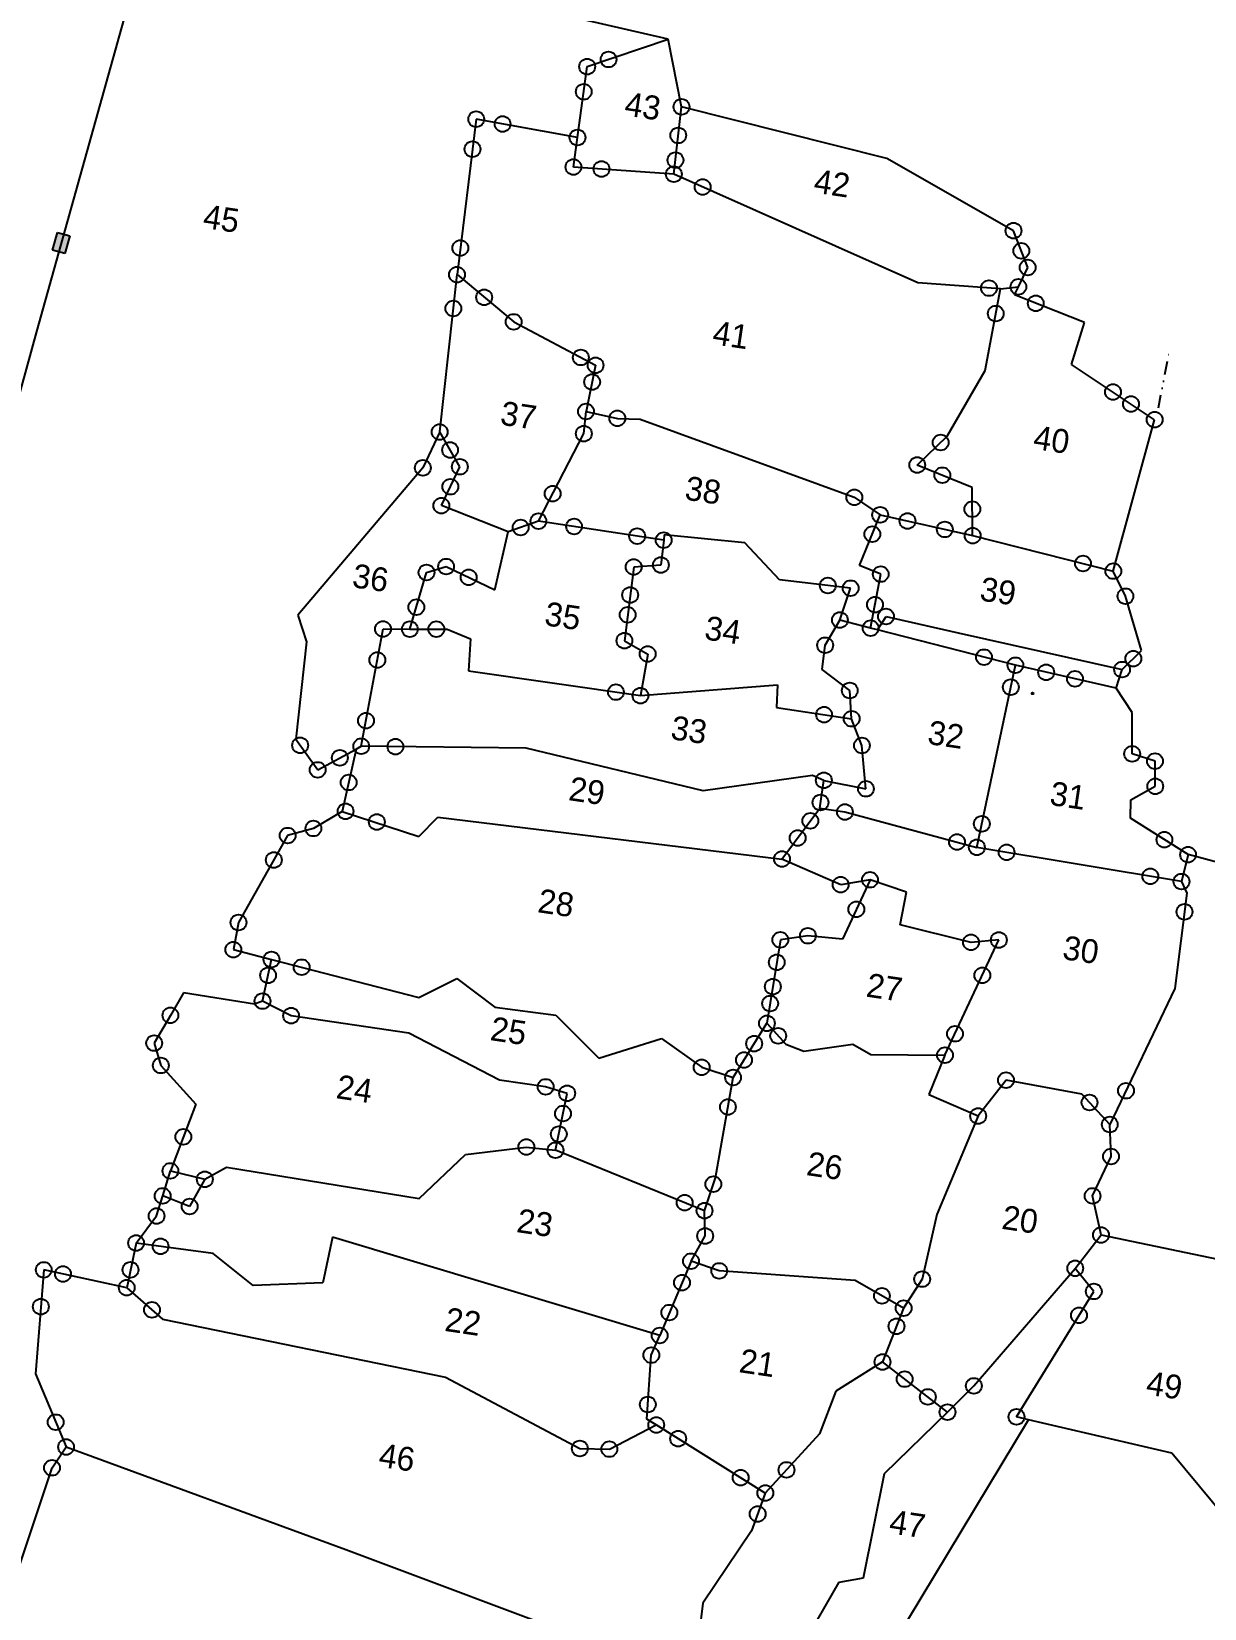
# Model space of a CAD drawing. Header units: metres. Extents: x 316978 to 319159, y 1884800 to 1887676.
# Drawn here: x 317713 to 318150, y 1886117 to 1886704 of the extents above; entities that cross this region are included whole.
import ezdxf

# ---------------------------------------------------------------- set-up
doc = ezdxf.new("R2010")
doc.units = ezdxf.units.M
doc.header["$MEASUREMENT"] = 0
doc.linetypes.add('DIVIDE', pattern=[1.25, 0.5, -0.25, 0, -0.25, 0, -0.25])
for name, color, linetype in [('POLY_PARCEL', 6, 'Continuous'), ('POLY_ROAD', 30, 'Continuous'), ('TEXT_PARCEL', 7, 'Continuous'), ('V_BOUND_LINE', 7, 'Continuous'), ('V_DIVIDE_LINE', 7, 'DIVIDE')]:
    doc.layers.add(name, color=color, linetype=linetype)
doc.styles.add('TEXT_MAP', font='')
doc.styles.get('TEXT_MAP').set_extended_font_data('Kruti Dev 050')

msp = doc.modelspace()

# ---------------------------------------------------------------- hatches: boundary and pattern name
msp.add_hatch(color=256).paths.add_polyline_path([(317720.52, 1886622.77), (317725.11, 1886621.5), (317726.95, 1886628.12), (317722.37, 1886629.4)])

# ---------------------------------------------------------------- linework, layer by layer
for p, q in [((317720.52, 1886622.77), (317722.37, 1886629.4)), ((317722.37, 1886629.4), (317726.95, 1886628.12)), ((317726.95, 1886628.12), (317725.11, 1886621.5)), ((317725.11, 1886621.5), (317720.52, 1886622.77))]:
    msp.add_line(p, q)
for centre, radius in [((317927.66, 1886693.85), 2.94), ((317919.7, 1886691.17), 2.94), ((317918.41, 1886681.81), 2.94), ((317954.82, 1886676.17), 2.94), ((317878.35, 1886671.58), 2.94), ((317888.17, 1886669.81), 2.94), ((317916.07, 1886664.76), 2.94), ((317953.62, 1886665.54), 2.94), ((317876.97, 1886660.41), 2.94), ((317952.58, 1886656.34), 2.94), ((317914.56, 1886653.76), 2.94), ((317925.01, 1886653.01), 2.94), ((317951.99, 1886651.07), 2.94), ((317962.7, 1886646.31), 2.94), ((318078.54, 1886630.02), 2.94), ((317872.41, 1886623.57), 2.94), ((318081.43, 1886622.52), 2.94), ((318083.82, 1886616.32), 2.94), ((317871.19, 1886613.66), 2.94), ((317881.3, 1886605.21), 2.94), ((318069.4, 1886608.65), 2.94), ((318080.36, 1886609.1), 2.94), ((317869.8, 1886601.04), 2.94), ((318071.93, 1886599.14), 2.94), ((318086.83, 1886602.96), 2.94), ((317892.3, 1886596.04), 2.94), ((317917.31, 1886582.8), 2.94), ((317922.82, 1886579.88), 2.94), ((317921.53, 1886573.66), 2.94), ((318115.61, 1886569.91), 2.94), ((317919.25, 1886562.65), 2.94), ((318122.33, 1886565.45), 2.94), ((317930.93, 1886560.1), 2.94), ((318131.12, 1886559.6), 2.94), ((317864.74, 1886555.02), 2.94), ((317918.43, 1886554.4), 2.94), ((318051.4, 1886551.12), 2.94), ((317868.61, 1886548.32), 2.94), ((317858.47, 1886541.66), 2.94), ((317872.23, 1886542.07), 2.94), ((318042.67, 1886542.71), 2.94), ((318052.02, 1886538.9), 2.94), ((317868.7, 1886534.62), 2.94), ((317865.37, 1886527.58), 2.94), ((317906.83, 1886532.02), 2.94), ((318019.21, 1886530.68), 2.94), ((317901.53, 1886521.81), 2.94), ((318028.87, 1886524.15), 2.94), ((318039.05, 1886521.85), 2.94), ((318063.2, 1886526.28), 2.94), ((317894.93, 1886519.43), 2.94), ((317914.81, 1886519.79), 2.94), ((317938.31, 1886516.22), 2.94), ((318025.93, 1886516.94), 2.94), ((318052.93, 1886518.72), 2.94), ((318063.3, 1886516.39), 2.94), ((317948.2, 1886514.71), 2.94), ((317867.12, 1886504.87), 2.94), ((317937.03, 1886504.7), 2.94), ((317947.16, 1886505.45), 2.94), ((318104.43, 1886506.03), 2.94), ((317859.84, 1886502.68), 2.94), ((317875.51, 1886500.88), 2.94), ((318009.34, 1886497.8), 2.94), ((318029.07, 1886502.07), 2.94), ((318115.72, 1886503.19), 2.94), ((317935.72, 1886494.29), 2.94), ((318017.86, 1886496.8), 2.94), ((318120.24, 1886493.81), 2.94), ((317856.05, 1886489.76), 2.94), ((317934.79, 1886486.88), 2.94), ((318026.94, 1886490.69), 2.94), ((318031.03, 1886486.27), 2.94), ((317843.63, 1886481.61), 2.94), ((317853.64, 1886481.56), 2.94), ((317863.47, 1886481.54), 2.94), ((318013.85, 1886484.94), 2.94), ((318025.3, 1886481.91), 2.94), ((317933.57, 1886477.25), 2.94), ((318008.37, 1886475.55), 2.94), ((317841.49, 1886470.07), 2.94), ((317942.25, 1886472.29), 2.94), ((318067.56, 1886471.09), 2.94), ((318123.19, 1886470.57), 2.94), ((318079.25, 1886468.1), 2.94), ((318090.7, 1886465.48), 2.94), ((318101.44, 1886463.02), 2.94), ((318119, 1886466.48), 2.94), ((317930.4, 1886458.1), 2.94), ((317939.54, 1886456.78), 2.94), ((318017.53, 1886458.68), 2.94), ((318077.53, 1886459.94), 2.94), ((318085.62, 1886457.6), 0.316), ((317837.29, 1886447.47), 2.94), ((318007.96, 1886449.69), 2.94), ((318018.22, 1886448.17), 2.94), ((317812.76, 1886438.25), 2.94), ((317827.54, 1886433.59), 2.94), ((317835.51, 1886437.91), 2.94), ((317848.24, 1886437.76), 2.94), ((318022.06, 1886438.21), 2.94), ((318122.74, 1886435.06), 2.94), ((317819.28, 1886429.1), 2.94), ((318131.28, 1886432.34), 2.94), ((317830.82, 1886424.44), 2.94), ((318007.86, 1886425.21), 2.94), ((318023.55, 1886422.07), 2.94), ((318131.35, 1886422.99), 2.94), ((318006.63, 1886416.95), 2.94), ((317829.67, 1886413.68), 2.94), ((317841.3, 1886409.69), 2.94), ((318002.84, 1886410.14), 2.94), ((318015.72, 1886413.43), 2.94), ((317808.08, 1886404.63), 2.94), ((317817.68, 1886407.29), 2.94), ((317998.1, 1886403.75), 2.94), ((318066.75, 1886409.02), 2.94), ((318057.46, 1886402.22), 2.94), ((318064.89, 1886400.23), 2.94), ((318075.96, 1886398.38), 2.94), ((318134.76, 1886403.09), 2.94), ((317802.93, 1886395.51), 2.94), ((317992.26, 1886395.89), 2.94), ((318143.58, 1886397.52), 2.94), ((318014.16, 1886386.32), 2.94), ((318025.07, 1886388.17), 2.94), ((318129.51, 1886389.43), 2.94), ((318141.12, 1886387.49), 2.94), ((318019.98, 1886377.15), 2.94), ((318142.26, 1886376.21), 2.94), ((317789.78, 1886372.24), 2.94), ((317991.68, 1886365.77), 2.94), ((318001.93, 1886367.31), 2.94), ((318062.71, 1886364.83), 2.94), ((318073.07, 1886365.74), 2.94), ((317787.87, 1886362.12), 2.94), ((317802.08, 1886358.46), 2.94), ((317990.33, 1886357.41), 2.94), ((317800.8, 1886352.55), 2.94), ((317813.33, 1886355.56), 2.94), ((318066.91, 1886352.56), 2.94), ((317988.86, 1886348.31), 2.94), ((317798.73, 1886342.95), 2.94), ((317987.85, 1886342.03), 2.94), ((317764.4, 1886337.64), 2.94), ((317809.37, 1886337.5), 2.94), ((317986.66, 1886334.68), 2.94), ((317758.37, 1886327.3), 2.94), ((317990.87, 1886330.02), 2.94), ((318056.73, 1886330.78), 2.94), ((317981.91, 1886327.08), 2.94), ((318053, 1886322.8), 2.94), ((317760.82, 1886318.98), 2.94), ((317962.35, 1886318.28), 2.94), ((317978.12, 1886321), 2.94), ((317904.21, 1886310.98), 2.94), ((317974.06, 1886314.5), 2.94), ((318075.75, 1886313.5), 2.94), ((317912.24, 1886308.57), 2.94), ((318106.87, 1886305.17), 2.94), ((318120.43, 1886309.55), 2.94), ((317910.69, 1886301.03), 2.94), ((317972.13, 1886303.51), 2.94), ((318065.38, 1886300.14), 2.94), ((317769.2, 1886292.37), 2.94), ((317909.11, 1886293.38), 2.94), ((318114.4, 1886296.96), 2.94), ((317897.01, 1886288.58), 2.94), ((317907.87, 1886287.38), 2.94), ((318114.88, 1886285.05), 2.94), ((317764.4, 1886279.67), 2.94), ((317777.23, 1886276.55), 2.94), ((317966.71, 1886274.75), 2.94), ((317761.54, 1886270.35), 2.94), ((318108, 1886270.35), 2.94), ((317759.25, 1886262.88), 2.94), ((317771.56, 1886266.4), 2.94), ((317956, 1886267.86), 2.94), ((317963.42, 1886264.85), 2.94), ((317751.62, 1886252.79), 2.94), ((317760.74, 1886251.57), 2.94), ((317963.66, 1886255.43), 2.94), ((318111.16, 1886255.8), 2.94), ((317958.38, 1886246.01), 2.94), ((317717.21, 1886242.79), 2.94), ((317724.37, 1886241.26), 2.94), ((317749.53, 1886242.83), 2.94), ((317968.89, 1886242.41), 2.94), ((318044.51, 1886239.36), 2.94), ((318101.54, 1886243.35), 2.94), ((317748.13, 1886236.16), 2.94), ((317955.02, 1886238.04), 2.94), ((318108.45, 1886234.77), 2.94), ((317716.12, 1886229.11), 2.94), ((317757.52, 1886227.9), 2.94), ((318029.51, 1886233.11), 2.94), ((318037.59, 1886228.54), 2.94), ((317950.31, 1886226.88), 2.94), ((318034.93, 1886221.78), 2.94), ((318102.96, 1886225.87), 2.94), ((317946.71, 1886218.35), 2.94), ((317943.58, 1886211.05), 2.94), ((318029.71, 1886208.49), 2.94), ((318037.99, 1886202.1), 2.94), ((318063.76, 1886199.56), 2.94), ((317942.27, 1886192.62), 2.94), ((318046.6, 1886195.45), 2.94), ((318053.93, 1886189.79), 2.94), ((318079.64, 1886188.02), 2.94), ((317721.67, 1886186.02), 2.94), ((317945.43, 1886185.01), 2.94), ((317725.53, 1886176.8), 2.94), ((317916.95, 1886176.23), 2.94), ((317927.96, 1886176.02), 2.94), ((317953.59, 1886179.92), 2.94), ((317720.3, 1886169.06), 2.94), ((317976.9, 1886165.37), 2.94), ((317993.95, 1886168.25), 2.94), ((317986.06, 1886159.65), 2.94), ((317983.2, 1886151.83), 2.94)]:
    msp.add_circle(centre, radius)
at = {"layer": 'POLY_PARCEL'}
for p, q in [((317919.7, 1886691.17), (317949.83, 1886701.34)), ((317916.07, 1886664.76), (317919.7, 1886691.17)), ((317878.35, 1886671.58), (317871.19, 1886613.66)), ((317916.07, 1886664.76), (317878.35, 1886671.58)), ((317951.99, 1886651.07), (317954.82, 1886676.17)), ((317914.56, 1886653.76), (317916.07, 1886664.76)), ((317951.99, 1886651.07), (317914.56, 1886653.76)), ((318042.93, 1886610.64), (317951.99, 1886651.07)), ((317864.74, 1886555.02), (317871.19, 1886613.66)), ((317871.19, 1886613.66), (317892.3, 1886596.04)), ((318073.67, 1886608.33), (318042.93, 1886610.64)), ((318067.93, 1886577.95), (318073.67, 1886608.33)), ((318073.67, 1886608.33), (318080.36, 1886609.1)), ((317892.3, 1886596.04), (317922.82, 1886579.88)), ((317922.82, 1886579.88), (317919.25, 1886562.65)), ((318053.88, 1886553.5), (318067.93, 1886577.95)), ((317918.43, 1886554.4), (317919.25, 1886562.65)), ((317919.25, 1886562.65), (317930.93, 1886560.1)), ((317930.93, 1886560.1), (317939.49, 1886559.85)), ((317939.49, 1886559.85), (318019.21, 1886530.68)), ((317864.74, 1886555.02), (317858.47, 1886541.66)), ((317872.23, 1886542.07), (317864.74, 1886555.02)), ((317901.53, 1886521.81), (317918.43, 1886554.4)), ((318042.67, 1886542.71), (318053.88, 1886553.5)), ((317865.37, 1886527.58), (317872.23, 1886542.07)), ((318063.11, 1886534.38), (318042.67, 1886542.71)), ((317858.47, 1886541.66), (317811.87, 1886486.73)), ((318019.21, 1886530.68), (318028.87, 1886524.15)), ((318063.3, 1886516.39), (318063.11, 1886534.38)), ((317890.3, 1886517.76), (317865.37, 1886527.58)), ((318021.17, 1886505.29), (318028.87, 1886524.15)), ((318028.87, 1886524.15), (318063.3, 1886516.39)), ((317901.53, 1886521.81), (317890.3, 1886517.76)), ((317948.2, 1886514.71), (317901.53, 1886521.81)), ((317885.27, 1886496.26), (317890.3, 1886517.76)), ((317948.2, 1886514.71), (317947.16, 1886505.45)), ((317948.42, 1886516.69), (317948.2, 1886514.71)), ((317978.44, 1886513.66), (317948.42, 1886516.69)), ((317991.33, 1886499.92), (317978.44, 1886513.66)), ((318063.3, 1886516.39), (318115.72, 1886503.19)), ((317853.64, 1886481.56), (317859.84, 1886502.68)), ((317859.84, 1886502.68), (317867.12, 1886504.87)), ((317867.12, 1886504.87), (317885.27, 1886496.26)), ((317937.03, 1886504.7), (317933.57, 1886477.25)), ((317947.16, 1886505.45), (317937.03, 1886504.7)), ((318029.07, 1886502.07), (318021.17, 1886505.29)), ((318025.3, 1886481.91), (318029.07, 1886502.07)), ((318017.86, 1886496.8), (317991.33, 1886499.92)), ((318013.85, 1886484.94), (318017.86, 1886496.8)), ((317811.87, 1886486.73), (317815.11, 1886476.86)), ((318008.37, 1886475.55), (318013.85, 1886484.94)), ((318025.3, 1886481.91), (318013.85, 1886484.94)), ((317835.51, 1886437.91), (317843.63, 1886481.61)), ((317843.63, 1886481.61), (317853.64, 1886481.56)), ((317853.64, 1886481.56), (317867.54, 1886481.54)), ((317867.54, 1886481.54), (317876.22, 1886478)), ((317876.22, 1886478), (317875.48, 1886466.07)), ((317933.57, 1886477.25), (317942.25, 1886472.29)), ((318027.82, 1886481.24), (318025.3, 1886481.91)), ((317815.11, 1886476.86), (317811.15, 1886440.51)), ((317942.25, 1886472.29), (317939.54, 1886456.78)), ((318007.24, 1886466.53), (318008.37, 1886475.55)), ((317875.48, 1886466.07), (317939.54, 1886456.78)), ((318017.53, 1886458.68), (318007.24, 1886466.53)), ((318064.89, 1886400.23), (318079.25, 1886468.1)), ((317939.54, 1886456.78), (317990.65, 1886460.83)), ((317990.65, 1886460.83), (317990.2, 1886452.32)), ((318018.22, 1886448.17), (318017.53, 1886458.68)), ((317990.2, 1886452.32), (318018.22, 1886448.17)), ((318022.06, 1886438.21), (318018.22, 1886448.17)), ((317811.15, 1886440.51), (317819.28, 1886429.1)), ((317819.28, 1886429.1), (317833.56, 1886436.85)), ((317833.56, 1886436.85), (317828.44, 1886413.66)), ((317833.56, 1886436.85), (317835.51, 1886437.91)), ((317896.96, 1886437.17), (317835.51, 1886437.91)), ((317962.9, 1886421.27), (317896.96, 1886437.17)), ((318023.55, 1886422.07), (318022.06, 1886438.21)), ((318003.64, 1886427.06), (317962.9, 1886421.27)), ((318007.86, 1886425.21), (318003.64, 1886427.06)), ((318006.32, 1886414.83), (318007.86, 1886425.21)), ((318007.86, 1886425.21), (318023.55, 1886422.07)), ((317828.44, 1886413.66), (317817.68, 1886407.29)), ((317828.44, 1886413.66), (317856.91, 1886404.33)), ((317992.26, 1886395.89), (318006.32, 1886414.83)), ((318006.32, 1886414.83), (318015.72, 1886413.43)), ((318015.72, 1886413.43), (318064.89, 1886400.23)), ((317817.68, 1886407.29), (317808.08, 1886404.63)), ((317856.91, 1886404.33), (317864.1, 1886411.43)), ((317864.1, 1886411.43), (317992.26, 1886395.89)), ((317808.08, 1886404.63), (317789.78, 1886372.24)), ((318014.16, 1886386.32), (317992.26, 1886395.89)), ((318141.12, 1886387.49), (318064.89, 1886400.23)), ((318143.58, 1886397.52), (318141.12, 1886387.49)), ((318025.07, 1886388.17), (318014.16, 1886386.32)), ((318025.07, 1886388.17), (318014.83, 1886366.01)), ((318038.69, 1886383.5), (318025.07, 1886388.17)), ((318036.28, 1886371.4), (318038.69, 1886383.5)), ((318143.13, 1886383.11), (318138.69, 1886347.64)), ((318141.12, 1886387.49), (318143.13, 1886383.11)), ((317789.78, 1886372.24), (317787.87, 1886362.12)), ((318062.71, 1886364.83), (318036.28, 1886371.4)), ((317991.68, 1886365.77), (317986.66, 1886334.68)), ((318001.93, 1886367.31), (317991.68, 1886365.77)), ((318014.83, 1886366.01), (318001.93, 1886367.31)), ((318053, 1886322.8), (318073.07, 1886365.74)), ((318073.07, 1886365.74), (318062.71, 1886364.83)), ((317787.87, 1886362.12), (317802.08, 1886358.46)), ((317798.73, 1886342.95), (317802.08, 1886358.46)), ((317802.08, 1886358.46), (317857.01, 1886344.31)), ((317857.01, 1886344.31), (317871.15, 1886351.4)), ((317871.15, 1886351.4), (317885.31, 1886340.73)), ((317769.34, 1886346.09), (317764.4, 1886337.64)), ((317795.69, 1886341.77), (317769.34, 1886346.09)), ((317798.73, 1886342.95), (317795.69, 1886341.77)), ((317809.37, 1886337.5), (317798.73, 1886342.95)), ((318138.69, 1886347.64), (318114.4, 1886296.96)), ((317764.4, 1886337.64), (317758.37, 1886327.3)), ((317853.19, 1886331), (317809.37, 1886337.5)), ((317885.31, 1886340.73), (317907.98, 1886337.77)), ((317907.98, 1886337.77), (317924.01, 1886321.72)), ((317887, 1886313.53), (317853.19, 1886331)), ((317974.06, 1886314.5), (317986.66, 1886334.68)), ((317986.66, 1886334.68), (317993.69, 1886326.9)), ((317758.37, 1886327.3), (317760.82, 1886318.98)), ((317924.01, 1886321.72), (317947.39, 1886329.07)), ((317947.39, 1886329.07), (317962.35, 1886318.28)), ((317993.69, 1886326.9), (318000.46, 1886324.26)), ((318000.46, 1886324.26), (318018.63, 1886326.87)), ((318018.63, 1886326.87), (318025.42, 1886323.01)), ((317760.82, 1886318.98), (317773.82, 1886304.6)), ((318025.42, 1886323.01), (318053, 1886322.8)), ((318053, 1886322.8), (318046.95, 1886308.18)), ((317904.21, 1886310.98), (317887, 1886313.53)), ((317962.35, 1886318.28), (317974.06, 1886314.5)), ((317967.49, 1886277.11), (317974.06, 1886314.5)), ((318075.75, 1886313.5), (318065.38, 1886300.14)), ((318104.02, 1886308.29), (318075.75, 1886313.5)), ((317912.24, 1886308.57), (317904.21, 1886310.98)), ((317907.87, 1886287.38), (317912.24, 1886308.57)), ((318046.95, 1886308.18), (318065.38, 1886300.14)), ((318114.4, 1886296.96), (318104.02, 1886308.29)), ((317773.82, 1886304.6), (317764.4, 1886279.67)), ((318065.38, 1886300.14), (318049.92, 1886263.45)), ((318114.88, 1886285.05), (318114.4, 1886296.96)), ((317857.15, 1886269.39), (317874.31, 1886285.82)), ((317874.31, 1886285.82), (317897.01, 1886288.58)), ((317897.01, 1886288.58), (317907.87, 1886287.38)), ((317963.42, 1886264.85), (317907.87, 1886287.38)), ((318108, 1886270.35), (318114.88, 1886285.05)), ((317761.54, 1886270.37), (317764.4, 1886279.67)), ((317764.4, 1886279.67), (317777.23, 1886276.55)), ((317777.23, 1886276.55), (317785.26, 1886281.07)), ((317785.26, 1886281.07), (317857.15, 1886269.39)), ((317777.23, 1886276.55), (317771.56, 1886266.4)), ((317963.42, 1886264.85), (317967.49, 1886277.11)), ((317759.25, 1886262.88), (317761.54, 1886270.37)), ((317771.56, 1886266.4), (317761.54, 1886270.37)), ((318111.16, 1886255.8), (318108, 1886270.35)), ((317751.62, 1886252.79), (317759.25, 1886262.88)), ((317963.66, 1886255.43), (317963.42, 1886264.85)), ((318049.92, 1886263.45), (318044.51, 1886239.36)), ((317824.75, 1886255.01), (317821.2, 1886237.98)), ((317946.71, 1886218.35), (317824.75, 1886255.01)), ((317958.38, 1886246.01), (317963.66, 1886255.43)), ((318101.54, 1886243.35), (318111.16, 1886255.8)), ((318111.16, 1886255.8), (318167.11, 1886244.24)), ((317751.62, 1886252.79), (317748.13, 1886236.16)), ((317780.29, 1886248.95), (317751.62, 1886252.79)), ((317795.28, 1886236.93), (317780.29, 1886248.95)), ((317717.21, 1886242.79), (317714.13, 1886204.06)), ((317748.13, 1886236.16), (317717.21, 1886242.79)), ((317958.38, 1886246.01), (317946.71, 1886218.35)), ((317968.89, 1886242.41), (317958.38, 1886246.01)), ((318019.48, 1886238.78), (317968.89, 1886242.41)), ((318063.76, 1886199.56), (318101.54, 1886243.35)), ((318108.45, 1886234.77), (318101.54, 1886243.35)), ((317821.2, 1886237.98), (317795.28, 1886236.93)), ((318037.59, 1886228.54), (318019.48, 1886238.78)), ((318044.51, 1886239.36), (318037.59, 1886228.54)), ((317748.13, 1886236.16), (317761.51, 1886224.38)), ((318079.64, 1886188.02), (318108.45, 1886234.77)), ((318037.59, 1886228.54), (318029.71, 1886208.49)), ((317761.51, 1886224.38), (317866.91, 1886202.83)), ((317943.58, 1886211.05), (317946.71, 1886218.35)), ((317941.89, 1886187.22), (317943.58, 1886211.05)), ((317714.13, 1886204.06), (317725.53, 1886176.8)), ((317866.91, 1886202.83), (317916.95, 1886176.23)), ((318053.93, 1886189.79), (318063.76, 1886199.56)), ((317927.96, 1886176.02), (317945.43, 1886185.01)), ((317945.43, 1886185.01), (317941.89, 1886187.22)), ((317986.06, 1886159.65), (317945.43, 1886185.01)), ((318034.3, 1886104.33), (318084.18, 1886186.96)), ((318084.18, 1886186.96), (318079.64, 1886188.02)), ((318137.55, 1886174.53), (318084.18, 1886186.96)), ((317916.95, 1886176.23), (317927.96, 1886176.02)), ((318173.09, 1886131.5), (318137.55, 1886174.53))]:
    msp.add_line(p, q, dxfattribs=at)
at = {"layer": 'POLY_ROAD'}
for p, q in [((318027.82, 1886481.24), (318031.03, 1886486.27)), ((318031.03, 1886486.27), (318057.94, 1886480.24)), ((318079.25, 1886468.1), (318027.82, 1886481.24)), ((318057.94, 1886480.24), (318119, 1886466.48)), ((318116.84, 1886459.5), (318079.25, 1886468.1))]:
    msp.add_line(p, q, dxfattribs=at)
at = {"layer": 'V_BOUND_LINE'}
for p, q in [((317814.68, 1886951.75), (317714.55, 1886592.48)), ((317949.83, 1886701.34), (317902.77, 1886712.25)), ((317954.82, 1886676.17), (317949.83, 1886701.34)), ((318031.32, 1886656.96), (317954.82, 1886676.17)), ((318078.54, 1886630.02), (318031.32, 1886656.96)), ((318083.82, 1886616.32), (318078.54, 1886630.02)), ((318080.36, 1886609.1), (318083.82, 1886616.32)), ((318078.93, 1886606.09), (318080.36, 1886609.1)), ((318104.97, 1886595.77), (318078.93, 1886606.09)), ((318100.13, 1886580.2), (318104.97, 1886595.77)), ((317714.55, 1886592.48), (317638.89, 1886318.58)), ((318131.12, 1886559.6), (318100.13, 1886580.2)), ((318115.72, 1886503.19), (318131.12, 1886559.6)), ((318120.24, 1886493.81), (318115.72, 1886503.19)), ((318126.24, 1886473.55), (318120.24, 1886493.81)), ((318119, 1886466.48), (318126.24, 1886473.55)), ((318116.84, 1886459.5), (318119, 1886466.48)), ((318122.81, 1886450.47), (318116.84, 1886459.5)), ((318122.74, 1886435.06), (318122.81, 1886450.47)), ((318131.28, 1886432.34), (318122.74, 1886435.06)), ((318131.35, 1886422.99), (318131.28, 1886432.34)), ((318122.28, 1886417.9), (318131.35, 1886422.99)), ((318122.1, 1886411.08), (318122.28, 1886417.9)), ((318143.58, 1886397.52), (318122.1, 1886411.08)), ((318219.77, 1886377.09), (318143.58, 1886397.52)), ((318029.71, 1886208.49), (318012.34, 1886197.59)), ((318053.93, 1886189.79), (318029.71, 1886208.49)), ((318012.34, 1886197.59), (318006.31, 1886181.75)), ((318030.5, 1886166.94), (318053.93, 1886189.79)), ((318006.31, 1886181.75), (317986.06, 1886159.65)), ((317720.3, 1886169.06), (317725.53, 1886176.8)), ((317725.53, 1886176.8), (317829.74, 1886138.57)), ((317707.2, 1886129.51), (317720.3, 1886169.06)), ((318022.69, 1886128.09), (318030.5, 1886166.94)), ((317986.06, 1886159.65), (317980.9, 1886145.52)), ((317980.9, 1886145.52), (317962.8, 1886118.61)), ((317829.74, 1886138.57), (317931.56, 1886100.5)), ((317994.68, 1886093.67), (318013.64, 1886126.37)), ((318013.64, 1886126.37), (318022.69, 1886128.09)), ((317962.8, 1886118.61), (317959.58, 1886092.76))]:
    msp.add_line(p, q, dxfattribs=at)
at = {"layer": 'V_DIVIDE_LINE', "ltscale": 10}
msp.add_line((318132.51, 1886564.01), (318136.73, 1886585.83), dxfattribs=at)

# ---------------------------------------------------------------- texts
at = {"layer": 'TEXT_PARCEL', "ltscale": 10, "style": 'TEXT_MAP'}
for s, p in [('43', (317933.23, 1886673.04)), ('42', (318003.75, 1886644.27)), ('41', (317966.05, 1886587.77)), ('37', (317886.96, 1886557.81)), ('40', (318085.55, 1886548.76)), ('38', (317955.68, 1886529.88)), ('36', (317831.79, 1886497.24)), ('39', (318065.62, 1886492.29)), ('35', (317903.44, 1886483.06)), ('34', (317963.07, 1886477.77)), ('33', (317950.45, 1886440.61)), ('32', (318046.16, 1886438.83)), ('29', (317912.43, 1886417.87)), ('31', (318091.66, 1886416.12)), ('28', (317900.9, 1886376.11)), ('30', (318096.46, 1886358.64)), ('27', (318023.3, 1886344.66)), ('25', (317883.22, 1886328.45)), ('24', (317825.81, 1886306.81)), ('26', (318001.05, 1886278.16)), ('20', (318073.8, 1886258.15)), ('23', (317893.05, 1886256.92)), ('22', (317866.27, 1886220.09)), ('21', (317975.94, 1886204.71)), ('49', (318127.58, 1886196.37)), ('46', (317841.63, 1886169.5)), ('47', (318031.87, 1886144.7))]:
    msp.add_text(s, height=8.897, rotation=351.56441, dxfattribs=at).set_placement(p)
at = {"layer": 'TEXT_PARCEL', "style": 'TEXT_MAP'}
msp.add_text('45', height=8.897, rotation=351.56441, dxfattribs=at).set_placement((317776.21, 1886631.12))

doc.saveas('drawing.dxf')
